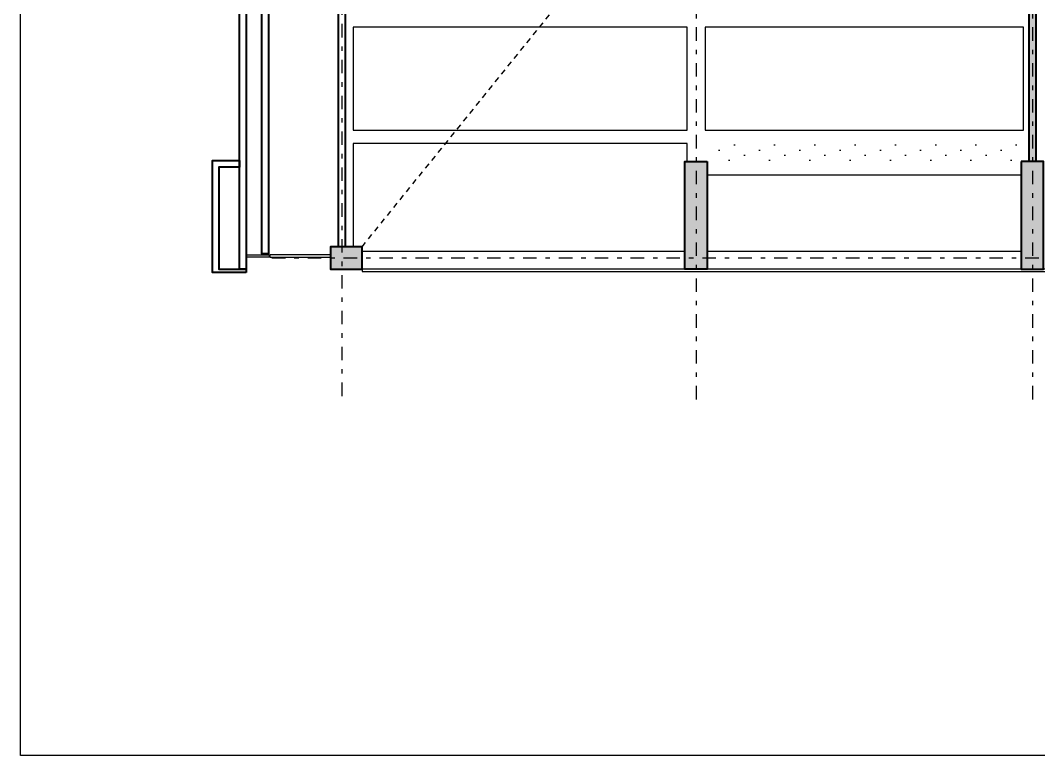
# Model space of a CAD drawing. Header units: millimetres. Extents: x 3781 to 4924, y 1639 to 1721.
# Drawn here: x 3889.05 to 3911.76, y 1639.4 to 1655.8 of the extents above; entities that cross this region are included whole.
import ezdxf

# ---------------------------------------------------------------- set-up
doc = ezdxf.new("R2010")
doc.units = ezdxf.units.MM
for name, pattern in [('CENTER', [0.7, 0.3, -0.2, 0, -0.2]), ('HIDDEN', [0.375, 0.25, -0.125]), ('HIDDEN2', [0.1875, 0.125, -0.0625]), ('LLUVIAS', [10, 4, -2, 4])]:
    doc.linetypes.add(name, pattern=pattern)
for name, color, linetype in [('1amobla', 2, 'Continuous'), ('E-HATCH2', 1, 'Continuous'), ('E-P. MACIZA1', 2, 'HIDDEN2'), ('EJE-ESTRUCTURA', 1, 'CENTER'), ('HACHTCOLUMNA', 250, 'Continuous'), ('JCA_HATCH 254', 252, 'Continuous'), ('JCA_PROYECCIONES', 1, 'HIDDEN2')]:
    doc.layers.add(name, color=color, linetype=linetype)
for name, color, linetype, lineweight in [('Estructura', 6, 'Continuous', 40), ('Muro', 4, 'Continuous', 40), ('Vidrio', 2, 'Continuous', 30)]:
    doc.layers.add(name, color=color, linetype=linetype, lineweight=lineweight)

# ---------------------------------------------------------------- blocks, each defined once
blk = doc.blocks.new('estructura etapa 3')
at = {"layer": 'HACHTCOLUMNA'}
h = blk.add_hatch(color=256, dxfattribs=at)
h.paths.add_polyline_path([(-91.651, -6658.124), (-91.651, -6657.624), (-92.35, -6657.624), (-92.35, -6658.124)])
h.paths.add_polyline_path([(-49.354, -6658.124), (-49.354, -6657.624), (-50.055, -6657.624), (-50.055, -6658.124)])
h.paths.add_polyline_path([(-56.053, -6658.124), (-56.053, -6657.624), (-56.753, -6657.624), (-56.753, -6658.124)])
h.paths.add_polyline_path([(-76.45, -6659.124), (-76.95, -6659.124), (-76.95, -6657.624), (-76.45, -6657.624)])
h.paths.add_polyline_path([(-83.95, -6659.124), (-84.45, -6659.124), (-84.45, -6657.624), (-83.95, -6657.624)])
h.paths.add_polyline_path([(-60.452, -6659.124), (-60.952, -6659.124), (-60.952, -6657.624), (-60.452, -6657.624)])
h.paths.add_polyline_path([(-67.95, -6659.124), (-68.45, -6659.124), (-68.45, -6657.624), (-67.95, -6657.624)])
h.paths.add_polyline_path([(-91.85, -6668.199), (-91.851, -6667.599), (-92.35, -6667.599), (-92.349, -6668.199)])
h.paths.add_polyline_path([(-49.354, -6668.199), (-49.354, -6667.599), (-49.854, -6667.599), (-49.854, -6668.199)])
h.paths.add_polyline_path([(-56.154, -6668.149), (-56.154, -6667.649), (-56.854, -6667.649), (-56.854, -6668.149)])
h.paths.add_polyline_path([(-59.952, -6667.649), (-59.952, -6668.149), (-61.452, -6668.149), (-61.452, -6667.649)])
h.paths.add_polyline_path([(-75.95, -6667.649), (-75.95, -6668.149), (-77.45, -6668.149), (-77.45, -6667.649)])
h.paths.add_polyline_path([(-68.95, -6667.649), (-68.95, -6668.149), (-67.45, -6668.149), (-67.45, -6667.649)])
h.paths.add_polyline_path([(-84.95, -6667.649), (-84.95, -6668.149), (-83.45, -6668.149), (-83.45, -6667.649)])
h.paths.add_polyline_path([(-91.85, -6676.199), (-91.85, -6675.599), (-92.349, -6675.599), (-92.349, -6676.199)])
h.paths.add_polyline_path([(-49.354, -6676.199), (-49.354, -6675.599), (-49.854, -6675.599), (-49.854, -6676.199)])
h.paths.add_polyline_path([(-56.154, -6676.149), (-56.154, -6675.649), (-56.754, -6675.649), (-56.754, -6676.149)])
h.paths.add_polyline_path([(-59.952, -6675.649), (-59.952, -6676.149), (-61.452, -6676.149), (-61.452, -6675.649)])
h.paths.add_polyline_path([(-75.95, -6675.649), (-75.95, -6676.149), (-77.45, -6676.149), (-77.45, -6675.649)])
h.paths.add_polyline_path([(-68.95, -6675.649), (-68.95, -6676.149), (-67.45, -6676.149), (-67.45, -6675.649)])
h.paths.add_polyline_path([(-84.95, -6675.649), (-84.95, -6676.149), (-83.45, -6676.149), (-83.45, -6675.649)])
h.paths.add_polyline_path([(-91.847, -6686.299), (-91.851, -6685.699), (-92.35, -6685.699), (-92.346, -6686.299)])
h.paths.add_polyline_path([(-49.354, -6686.299), (-49.354, -6685.699), (-49.854, -6685.699), (-49.854, -6686.299)])
h.paths.add_polyline_path([(-56.154, -6686.249), (-56.154, -6685.749), (-56.754, -6685.749), (-56.754, -6686.249)])
h.paths.add_polyline_path([(-59.952, -6685.749), (-59.952, -6686.249), (-61.452, -6686.249), (-61.452, -6685.749)])
h.paths.add_polyline_path([(-75.95, -6685.749), (-75.95, -6686.249), (-77.45, -6686.249), (-77.45, -6685.749)])
h.paths.add_polyline_path([(-68.95, -6685.749), (-68.95, -6686.249), (-67.45, -6686.249), (-67.45, -6685.749)])
h.paths.add_polyline_path([(-84.95, -6685.749), (-84.95, -6686.249), (-83.45, -6686.249), (-83.45, -6685.749)])
h.paths.add_polyline_path([(-49.353, -6694.294), (-49.354, -6693.699), (-49.855, -6693.699), (-49.854, -6694.294)])
h.paths.add_polyline_path([(-56.054, -6694.249), (-56.054, -6693.749), (-56.753, -6693.749), (-56.753, -6694.249)])
h.paths.add_polyline_path([(-91.651, -6694.249), (-91.651, -6693.749), (-92.35, -6693.749), (-92.35, -6694.249)])
h.paths.add_polyline_path([(-59.952, -6693.749), (-59.952, -6694.249), (-61.452, -6694.249), (-61.452, -6693.749)])
h.paths.add_polyline_path([(-75.95, -6693.749), (-75.95, -6694.249), (-77.45, -6694.249), (-77.45, -6693.749)])
h.paths.add_polyline_path([(-68.95, -6693.749), (-68.95, -6694.249), (-67.45, -6694.249), (-67.45, -6693.749)])
h.paths.add_polyline_path([(-84.95, -6693.749), (-84.95, -6694.249), (-83.45, -6694.249), (-83.45, -6693.749)])
h.paths.add_polyline_path([(-49.358, -6703.974), (-49.353, -6703.374), (-49.854, -6703.374), (-49.859, -6703.974)])
h.paths.add_polyline_path([(-56.054, -6703.924), (-56.054, -6703.424), (-56.753, -6703.424), (-56.753, -6703.924)])
h.paths.add_polyline_path([(-67.95, -6704.924), (-67.95, -6703.424), (-68.45, -6703.424), (-68.45, -6704.924)])
h.paths.add_polyline_path([(-91.651, -6703.924), (-91.651, -6703.424), (-92.35, -6703.424), (-92.35, -6703.924)])
h.paths.add_polyline_path([(-61.847, -6703.424), (-60.347, -6703.424), (-60.347, -6703.924), (-61.847, -6703.924)])
h.paths.add_polyline_path([(-83.95, -6704.924), (-83.95, -6703.424), (-84.45, -6703.424), (-84.45, -6704.924)])
h.paths.add_polyline_path([(-76.45, -6704.924), (-76.45, -6703.424), (-76.95, -6703.424), (-76.95, -6704.924)])
h.paths.add_polyline_path([(-49.354, -6711.949), (-49.354, -6711.449), (-50.054, -6711.449), (-50.054, -6711.949)])
h.paths.add_polyline_path([(-55.954, -6711.949), (-55.954, -6711.449), (-56.654, -6711.449), (-56.654, -6711.949)])
h.paths.add_polyline_path([(-91.65, -6711.949), (-91.65, -6711.449), (-92.35, -6711.449), (-92.35, -6711.949)])
h.paths.add_polyline_path([(-60.952, -6711.949), (-60.952, -6709.549), (-60.452, -6709.549), (-60.452, -6711.949)])
h.paths.add_polyline_path([(-68.45, -6709.549), (-68.45, -6711.949), (-67.95, -6711.949), (-67.95, -6709.549)])
h.paths.add_polyline_path([(-76.95, -6709.549), (-76.95, -6711.949), (-76.45, -6711.949), (-76.45, -6709.549)])
h.paths.add_polyline_path([(-83.95, -6709.549), (-83.95, -6711.949), (-84.45, -6711.949), (-84.45, -6709.549)])
at = {"layer": 'EJE-ESTRUCTURA'}
for p, q in [((-92.1, -6655.279), (-92.1, -6714.861)), ((-84.2, -6655.354), (-84.2, -6714.914)), ((-76.7, -6655.354), (-76.7, -6714.914)), ((-93.66, -6711.699), (-46.502, -6711.699))]:
    blk.add_line(p, q, dxfattribs=at)
at = {"layer": 'Estructura'}
for points in [[(-83.95, -6709.549), (-83.95, -6711.949), (-84.45, -6711.949), (-84.45, -6709.549)], [(-76.95, -6709.549), (-76.95, -6711.949), (-76.45, -6711.949), (-76.45, -6709.549)], [(-91.65, -6711.949), (-91.65, -6711.449), (-92.35, -6711.449), (-92.35, -6711.949)]]:
    blk.add_lwpolyline(points, close=True, dxfattribs=at)

msp = doc.modelspace()

# ---------------------------------------------------------------- hatches: boundary and pattern name
at = {"layer": 'E-HATCH2', "ltscale": 10}
h = msp.add_hatch(dxfattribs=at)
h.set_pattern_fill('DOTS', color=256, scale=0.2, angle=-45, style=0)
h.set_pattern_definition([(315, (3889.1488, 2060.83858), (0.3367596, 0.1122532), [0, -0.3175])])
h.paths.add_polyline_path([(3904.375, 1652.653), (3911.375, 1652.653), (3911.375, 1653.053), (3904.375, 1653.053)])
at = {"layer": 'JCA_HATCH 254', "linetype": 'HIDDEN', "ltscale": 0.3}
h = msp.add_hatch(color=256, dxfattribs=at)
h.paths.add_polyline_path([(3911.55, 1657.278), (3911.7, 1657.278), (3911.7, 1652.653), (3911.55, 1652.653)])
h.paths.add_polyline_path([(3911.55, 1658.778), (3911.7, 1658.778), (3911.7, 1667.953), (3911.55, 1667.953)])
h.paths.add_polyline_path([(3911.55, 1674.758), (3911.7, 1674.758), (3911.7, 1668.453), (3911.55, 1668.453)])

# ---------------------------------------------------------------- linework, layer by layer
at = {"layer": '1amobla', "color": 7, "linetype": 'Continuous', "ltscale": 0.3, "true_color": 0xffffff}
msp.add_lwpolyline([(3889.055, 1712.387), (3947.503, 1712.387), (3947.503, 1639.402), (3889.055, 1639.402)], close=True, dxfattribs=at)
at = {"layer": 'E-P. MACIZA1', "color": 7, "linetype": 'LLUVIAS', "ltscale": 3, "true_color": 0xffffff}
for points in [[(3896.475, 1653.353), (3903.925, 1653.353), (3903.925, 1655.653), (3896.475, 1655.653)], [(3904.325, 1655.653), (3904.325, 1653.353), (3911.425, 1653.353), (3911.425, 1655.653)], [(3903.875, 1650.653), (3903.875, 1652.653), (3903.925, 1652.653), (3903.925, 1653.053), (3896.475, 1653.053), (3896.475, 1650.753), (3896.675, 1650.753), (3896.675, 1650.653)], [(3904.375, 1652.353), (3904.375, 1650.653), (3911.375, 1650.653), (3911.375, 1652.353)]]:
    msp.add_lwpolyline(points, close=True, dxfattribs=at)
at = {"layer": 'JCA_PROYECCIONES'}
msp.add_line((3896.675, 1650.753), (3916.067, 1674.758), dxfattribs=at)
at = {"layer": 'Muro'}
for points in [[(3894.439, 1704.453), (3894.589, 1704.453), (3894.589, 1650.592), (3894.439, 1650.592)], [(3893.939, 1704.078), (3894.089, 1704.078), (3894.089, 1650.253), (3893.939, 1650.253)], [(3893.939, 1704.078), (3894.089, 1704.078), (3894.089, 1650.253), (3893.939, 1650.253)], [(3896.15, 1663.453), (3896.3, 1663.453), (3896.3, 1650.753), (3896.15, 1650.753)], [(3911.55, 1657.278), (3911.7, 1657.278), (3911.7, 1652.653), (3911.55, 1652.653)], [(3894.089, 1650.181), (3893.339, 1650.18), (3893.339, 1652.678), (3893.939, 1652.678), (3893.939, 1652.528), (3893.484, 1652.528), (3893.484, 1650.253), (3893.675, 1650.253), (3894.089, 1650.253)]]:
    msp.add_lwpolyline(points, close=True, dxfattribs=at)
at = {"layer": 'Vidrio'}
for points in [[(3894.089, 1650.521), (3894.089, 1650.571), (3894.6, 1650.571), (3894.6, 1650.521)], [(3895.975, 1650.521), (3895.975, 1650.571), (3894.621, 1650.571), (3894.621, 1650.521)], [(3917.534, 1650.203), (3917.534, 1650.253), (3896.675, 1650.253), (3896.675, 1650.203)]]:
    msp.add_lwpolyline(points, close=True, dxfattribs=at)

# ---------------------------------------------------------------- block references
at = {"layer": 'Muro'}
msp.add_blockref('estructura etapa 3', (3988.324, 8362.202), dxfattribs=at)

doc.saveas('drawing.dxf')
